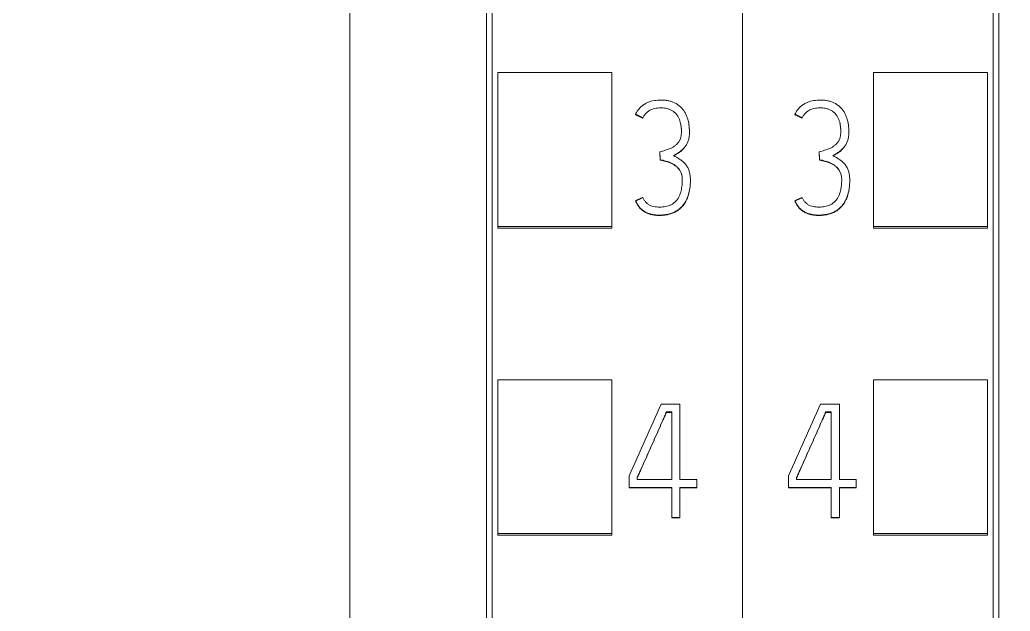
# Model space of a CAD drawing. Header units: millimetres. Extents: x 1359 to 3577, y 1336 to 3557.
# Drawn here: x 2823.47 to 2840.87, y 3288.5 to 3298.89 of the extents above; entities that cross this region are included whole.
import ezdxf

# ---------------------------------------------------------------- set-up
doc = ezdxf.new("R2010")
doc.units = ezdxf.units.MM
doc.set_wipeout_variables(frame=1)
doc.layers.add('000-PI-Oprema', color=30, linetype='Continuous', lineweight=5)

msp = doc.modelspace()

# ---------------------------------------------------------------- wipeouts: each hides what was drawn before it
msp.add_wipeout([(2801.371, 3330.083), (2836.171, 3330.083), (2836.171, 3183.083), (2801.371, 3183.083)])

# ---------------------------------------------------------------- next in the draw order: linework, layer by layer
at = {"layer": '000-PI-Oprema', "color": 0, "linetype": 'ByBlock', "lineweight": 0}
for p, q in [((2836.171, 3317.763), (2836.171, 3204.345)), ((2831.771, 3206.668), (2831.771, 3315.483)), ((2831.871, 3295.261), (2831.871, 3297.964)), ((2831.871, 3297.964), (2833.871, 3297.964)), ((2833.871, 3295.261), (2833.871, 3297.964)), ((2834.29, 3297.233), (2834.29, 3297.227)), ((2834.418, 3297.17), (2834.418, 3297.163)), ((2835.236, 3296.916), (2835.236, 3296.922)), ((2834.714, 3296.57), (2834.714, 3296.564)), ((2834.723, 3296.432), (2834.723, 3296.426)), ((2835.253, 3296.065), (2835.253, 3296.072)), ((2834.29, 3295.711), (2834.29, 3295.705)), ((2831.871, 3295.232), (2831.871, 3295.261)), ((2831.871, 3295.261), (2833.871, 3295.261)), ((2831.871, 3295.232), (2833.871, 3295.232)), ((2833.871, 3295.232), (2833.871, 3295.261)), ((2831.871, 3289.86), (2831.871, 3292.562)), ((2831.871, 3292.562), (2833.871, 3292.562)), ((2833.871, 3289.86), (2833.871, 3292.562)), ((2834.739, 3292.137), (2835.07, 3292.137)), ((2835.07, 3292.137), (2835.07, 3290.81)), ((2834.928, 3291.999), (2834.831, 3291.999)), ((2834.831, 3291.999), (2834.831, 3291.992)), ((2834.831, 3291.992), (2834.928, 3291.992)), ((2834.928, 3290.81), (2834.928, 3291.999)), ((2834.179, 3290.672), (2834.179, 3290.877)), ((2834.318, 3290.846), (2834.318, 3290.81)), ((2834.318, 3290.81), (2834.928, 3290.81)), ((2835.07, 3290.81), (2835.364, 3290.81)), ((2835.364, 3290.81), (2835.364, 3290.672)), ((2834.179, 3290.672), (2834.179, 3290.666)), ((2834.928, 3290.672), (2834.179, 3290.672)), ((2834.179, 3290.666), (2834.928, 3290.666)), ((2834.928, 3290.144), (2834.928, 3290.672)), ((2835.07, 3290.672), (2835.07, 3290.144)), ((2835.364, 3290.672), (2835.07, 3290.672)), ((2835.07, 3290.666), (2835.364, 3290.666)), ((2835.364, 3290.672), (2835.364, 3290.666)), ((2835.07, 3290.144), (2834.928, 3290.144)), ((2834.928, 3290.144), (2834.928, 3290.138)), ((2834.928, 3290.138), (2835.07, 3290.138)), ((2835.07, 3290.144), (2835.07, 3290.138)), ((2831.871, 3289.86), (2833.871, 3289.86)), ((2831.871, 3289.832), (2831.871, 3289.86)), ((2831.871, 3289.832), (2833.871, 3289.832)), ((2833.871, 3289.832), (2833.871, 3289.86))]:
    msp.add_line(p, q, dxfattribs=at)
at = {"layer": '000-PI-Oprema', "color": 7, "linetype": 'Continuous', "lineweight": 13}
msp.add_ellipse((2819.669, 3192.746), major_axis=(454.864, 1028.451), ratio=0.023581, start_param=1.484438, end_param=1.485669, dxfattribs=at)
at = {"layer": '000-PI-Oprema', "color": 0, "linetype": 'ByBlock', "lineweight": 0}
for points, knots in [([(2831.671, 3206.382), (2831.671, 3209.723), (2831.671, 3217.688), (2831.671, 3230.328), (2831.671, 3245.814), (2831.671, 3260.108), (2831.671, 3274.318), (2831.671, 3288.885), (2831.671, 3303.055), (2831.671, 3312.625), (2831.671, 3315.669)], [0, 0, 0, 0, 0.091483, 0.21812, 0.346206, 0.515858, 0.610111, 0.736264, 0.916066, 1, 1, 1, 1]), ([(2829.271, 3312.603), (2829.271, 3310.58), (2829.271, 3302.031), (2829.271, 3288.885), (2829.271, 3274.318), (2829.271, 3260.108), (2829.271, 3245.814), (2829.271, 3230.328), (2829.271, 3217.569), (2829.271, 3208.688), (2829.271, 3204.43), (2829.271, 3203.633)], [0, 0, 0, 0, 0.055935, 0.236292, 0.362833, 0.457376, 0.627551, 0.756032, 0.883059, 0.978086, 1, 1, 1, 1]), ([(2834.953, 3296.507), (2834.971, 3296.516), (2834.989, 3296.525), (2835.023, 3296.545), (2835.04, 3296.555), (2835.065, 3296.572), (2835.073, 3296.577), (2835.089, 3296.589), (2835.097, 3296.596), (2835.112, 3296.609), (2835.119, 3296.616), (2835.134, 3296.63), (2835.14, 3296.637), (2835.16, 3296.661), (2835.172, 3296.677), (2835.187, 3296.703), (2835.192, 3296.712), (2835.201, 3296.73), (2835.205, 3296.739), (2835.216, 3296.767), (2835.222, 3296.787), (2835.23, 3296.826), (2835.233, 3296.846), (2835.236, 3296.886), (2835.236, 3296.906), (2835.236, 3296.946), (2835.235, 3296.966), (2835.231, 3297.026), (2835.226, 3297.066), (2835.213, 3297.125), (2835.207, 3297.144), (2835.195, 3297.183), (2835.181, 3297.22), (2835.162, 3297.256), (2835.141, 3297.291), (2835.129, 3297.307), (2835.104, 3297.338), (2835.083, 3297.36), (2835.06, 3297.379), (2835.044, 3297.392), (2835.036, 3297.398), (2834.994, 3297.426), (2834.957, 3297.443), (2834.909, 3297.459), (2834.899, 3297.461), (2834.879, 3297.466), (2834.85, 3297.473), (2834.8, 3297.48), (2834.76, 3297.482), (2834.719, 3297.482), (2834.699, 3297.481), (2834.639, 3297.477), (2834.599, 3297.471), (2834.551, 3297.457), (2834.541, 3297.454), (2834.522, 3297.447), (2834.513, 3297.443), (2834.485, 3297.431), (2834.449, 3297.412), (2834.416, 3297.389), (2834.392, 3297.369), (2834.385, 3297.363), (2834.37, 3297.349), (2834.363, 3297.341), (2834.343, 3297.319), (2834.33, 3297.303), (2834.314, 3297.278), (2834.308, 3297.27), (2834.299, 3297.252), (2834.294, 3297.243), (2834.29, 3297.233)], [0, 0, 0, 0, 0.03125, 0.03125, 0.0625, 0.0625, 0.078125, 0.078125, 0.09375, 0.09375, 0.109375, 0.109375, 0.125, 0.125, 0.15625, 0.15625, 0.171875, 0.171875, 0.1875, 0.1875, 0.21875, 0.21875, 0.25, 0.25, 0.28125, 0.28125, 0.3125, 0.3125, 0.375, 0.375, 0.40625, 0.40625, 0.4375, 0.46875, 0.46875, 0.5, 0.5, 0.53125, 0.546875, 0.546875, 0.5625, 0.5625, 0.625, 0.625, 0.640625, 0.640625, 0.65625, 0.6875, 0.71875, 0.71875, 0.75, 0.75, 0.8125, 0.8125, 0.828125, 0.828125, 0.84375, 0.84375, 0.875, 0.90625, 0.90625, 0.921875, 0.921875, 0.9375, 0.9375, 0.96875, 0.96875, 0.984375, 0.984375, 1, 1, 1, 1]), ([(2834.418, 3297.17), (2834.425, 3297.184), (2834.433, 3297.199), (2834.452, 3297.226), (2834.462, 3297.238), (2834.479, 3297.256), (2834.485, 3297.262), (2834.498, 3297.273), (2834.504, 3297.278), (2834.518, 3297.288), (2834.525, 3297.292), (2834.539, 3297.301), (2834.546, 3297.304), (2834.568, 3297.315), (2834.584, 3297.321), (2834.616, 3297.331), (2834.632, 3297.334), (2834.665, 3297.339), (2834.681, 3297.341), (2834.714, 3297.344), (2834.731, 3297.344), (2834.78, 3297.343), (2834.813, 3297.339), (2834.854, 3297.33), (2834.862, 3297.328), (2834.878, 3297.323), (2834.885, 3297.32), (2834.908, 3297.311), (2834.923, 3297.303), (2834.944, 3297.29), (2834.951, 3297.285), (2834.964, 3297.275), (2834.97, 3297.269), (2834.989, 3297.253), (2835, 3297.24), (2835.015, 3297.221), (2835.02, 3297.214), (2835.029, 3297.2), (2835.042, 3297.179), (2835.053, 3297.157), (2835.066, 3297.127), (2835.071, 3297.111), (2835.08, 3297.079), (2835.083, 3297.063), (2835.091, 3297.014), (2835.094, 3296.982), (2835.095, 3296.932), (2835.095, 3296.915), (2835.093, 3296.883), (2835.092, 3296.866), (2835.088, 3296.842), (2835.086, 3296.834), (2835.082, 3296.817), (2835.08, 3296.81), (2835.071, 3296.787), (2835.063, 3296.772), (2835.05, 3296.751), (2835.045, 3296.744), (2835.035, 3296.731), (2835.03, 3296.724), (2835.019, 3296.712), (2835.013, 3296.706), (2835.001, 3296.695), (2834.995, 3296.689), (2834.975, 3296.674), (2834.962, 3296.664), (2834.933, 3296.648), (2834.919, 3296.64), (2834.889, 3296.626), (2834.873, 3296.62), (2834.842, 3296.609), (2834.826, 3296.604), (2834.778, 3296.589), (2834.746, 3296.579), (2834.714, 3296.57)], [0, 0, 0, 0, 0.03125, 0.03125, 0.0625, 0.0625, 0.078125, 0.078125, 0.09375, 0.09375, 0.109375, 0.109375, 0.125, 0.125, 0.15625, 0.15625, 0.1875, 0.1875, 0.21875, 0.21875, 0.25, 0.25, 0.3125, 0.3125, 0.328125, 0.328125, 0.34375, 0.34375, 0.375, 0.375, 0.390625, 0.390625, 0.40625, 0.40625, 0.4375, 0.4375, 0.453125, 0.453125, 0.46875, 0.5, 0.5, 0.53125, 0.53125, 0.5625, 0.5625, 0.625, 0.625, 0.65625, 0.65625, 0.6875, 0.6875, 0.703125, 0.703125, 0.71875, 0.71875, 0.75, 0.75, 0.765625, 0.765625, 0.78125, 0.78125, 0.796875, 0.796875, 0.8125, 0.8125, 0.84375, 0.84375, 0.875, 0.875, 0.90625, 0.90625, 0.9375, 0.9375, 1, 1, 1, 1]), ([(2835.095, 3296.927), (2835.095, 3296.931), (2835.095, 3296.935), (2835.094, 3296.972), (2835.092, 3297.005), (2835.085, 3297.048), (2835.083, 3297.059), (2835.08, 3297.069)], [0, 0, 0, 0, 0.087818, 0.087818, 0.771228, 0.771228, 1, 1, 1, 1]), ([(2835.142, 3296.633), (2835.131, 3296.62), (2835.119, 3296.609), (2835.098, 3296.591), (2835.09, 3296.584), (2835.074, 3296.572), (2835.066, 3296.566), (2835.041, 3296.549), (2835.024, 3296.539), (2834.989, 3296.519), (2834.971, 3296.51), (2834.953, 3296.501)], [0, 0, 0, 0, 0.218648, 0.218648, 0.348874, 0.348874, 0.479099, 0.479099, 0.739549, 0.739549, 1, 1, 1, 1]), ([(2834.29, 3295.711), (2834.298, 3295.692), (2834.308, 3295.673), (2834.329, 3295.637), (2834.341, 3295.619), (2834.36, 3295.594), (2834.367, 3295.586), (2834.382, 3295.571), (2834.39, 3295.564), (2834.414, 3295.544), (2834.431, 3295.532), (2834.458, 3295.516), (2834.468, 3295.511), (2834.487, 3295.502), (2834.496, 3295.498), (2834.526, 3295.486), (2834.546, 3295.48), (2834.586, 3295.47), (2834.608, 3295.466), (2834.649, 3295.462), (2834.67, 3295.46), (2834.712, 3295.46), (2834.733, 3295.46), (2834.775, 3295.462), (2834.796, 3295.464), (2834.827, 3295.469), (2834.838, 3295.471), (2834.858, 3295.475), (2834.869, 3295.477), (2834.899, 3295.485), (2834.919, 3295.491), (2834.949, 3295.503), (2834.958, 3295.507), (2834.977, 3295.516), (2834.987, 3295.521), (2835.015, 3295.536), (2835.032, 3295.547), (2835.065, 3295.573), (2835.081, 3295.587), (2835.11, 3295.617), (2835.124, 3295.633), (2835.149, 3295.667), (2835.16, 3295.684), (2835.175, 3295.712), (2835.18, 3295.721), (2835.189, 3295.74), (2835.194, 3295.75), (2835.214, 3295.798), (2835.225, 3295.839), (2835.238, 3295.9), (2835.241, 3295.92), (2835.247, 3295.962), (2835.249, 3295.983), (2835.252, 3296.025), (2835.253, 3296.045), (2835.253, 3296.087), (2835.252, 3296.108), (2835.249, 3296.149), (2835.246, 3296.17), (2835.24, 3296.201), (2835.237, 3296.211), (2835.231, 3296.231), (2835.228, 3296.242), (2835.216, 3296.271), (2835.208, 3296.29), (2835.192, 3296.318), (2835.186, 3296.327), (2835.174, 3296.344), (2835.167, 3296.352), (2835.146, 3296.377), (2835.131, 3296.391), (2835.099, 3296.419), (2835.081, 3296.431), (2835.046, 3296.454), (2835.028, 3296.465), (2834.991, 3296.487), (2834.972, 3296.497), (2834.953, 3296.507)], [0, 0, 0, 0, 0.03125, 0.03125, 0.0625, 0.0625, 0.078125, 0.078125, 0.09375, 0.09375, 0.125, 0.125, 0.140625, 0.140625, 0.15625, 0.15625, 0.1875, 0.1875, 0.21875, 0.21875, 0.25, 0.25, 0.28125, 0.28125, 0.3125, 0.3125, 0.328125, 0.328125, 0.34375, 0.34375, 0.375, 0.375, 0.390625, 0.390625, 0.40625, 0.40625, 0.4375, 0.4375, 0.46875, 0.46875, 0.5, 0.5, 0.53125, 0.53125, 0.546875, 0.546875, 0.5625, 0.5625, 0.625, 0.625, 0.65625, 0.65625, 0.6875, 0.6875, 0.71875, 0.71875, 0.75, 0.75, 0.78125, 0.78125, 0.796875, 0.796875, 0.8125, 0.8125, 0.84375, 0.84375, 0.859375, 0.859375, 0.875, 0.875, 0.90625, 0.90625, 0.9375, 0.9375, 0.96875, 0.96875, 1, 1, 1, 1]), ([(2834.723, 3296.432), (2834.757, 3296.427), (2834.79, 3296.419), (2834.84, 3296.405), (2834.856, 3296.4), (2834.888, 3296.388), (2834.904, 3296.381), (2834.928, 3296.37), (2834.935, 3296.366), (2834.95, 3296.357), (2834.958, 3296.353), (2834.98, 3296.339), (2834.994, 3296.329), (2835.013, 3296.312), (2835.02, 3296.306), (2835.032, 3296.294), (2835.038, 3296.287), (2835.054, 3296.267), (2835.064, 3296.253), (2835.077, 3296.231), (2835.081, 3296.223), (2835.089, 3296.208), (2835.092, 3296.2), (2835.1, 3296.175), (2835.105, 3296.159), (2835.11, 3296.125), (2835.111, 3296.107), (2835.111, 3296.073), (2835.111, 3296.056), (2835.109, 3296.004), (2835.105, 3295.97), (2835.096, 3295.92), (2835.093, 3295.903), (2835.085, 3295.869), (2835.08, 3295.852), (2835.068, 3295.82), (2835.062, 3295.804), (2835.051, 3295.781), (2835.047, 3295.773), (2835.038, 3295.758), (2835.034, 3295.75), (2835.01, 3295.714), (2834.986, 3295.69), (2834.951, 3295.664), (2834.944, 3295.659), (2834.929, 3295.65), (2834.921, 3295.646), (2834.898, 3295.634), (2834.882, 3295.628), (2834.849, 3295.617), (2834.832, 3295.613), (2834.798, 3295.607), (2834.764, 3295.602), (2834.729, 3295.601), (2834.695, 3295.601), (2834.677, 3295.601), (2834.643, 3295.604), (2834.626, 3295.606), (2834.592, 3295.613), (2834.575, 3295.618), (2834.543, 3295.631), (2834.527, 3295.638), (2834.506, 3295.653), (2834.499, 3295.658), (2834.486, 3295.67), (2834.479, 3295.676), (2834.468, 3295.688), (2834.462, 3295.695), (2834.451, 3295.709), (2834.446, 3295.716), (2834.433, 3295.738), (2834.425, 3295.753), (2834.418, 3295.769)], [0, 0, 0, 0, 0.0625, 0.0625, 0.09375, 0.09375, 0.125, 0.125, 0.140625, 0.140625, 0.15625, 0.15625, 0.1875, 0.1875, 0.203125, 0.203125, 0.21875, 0.21875, 0.25, 0.25, 0.265625, 0.265625, 0.28125, 0.28125, 0.3125, 0.3125, 0.34375, 0.34375, 0.375, 0.375, 0.4375, 0.4375, 0.46875, 0.46875, 0.5, 0.5, 0.53125, 0.53125, 0.546875, 0.546875, 0.5625, 0.5625, 0.625, 0.625, 0.640625, 0.640625, 0.65625, 0.65625, 0.6875, 0.6875, 0.71875, 0.71875, 0.75, 0.78125, 0.78125, 0.8125, 0.8125, 0.84375, 0.84375, 0.875, 0.875, 0.90625, 0.90625, 0.921875, 0.921875, 0.9375, 0.9375, 0.953125, 0.953125, 0.96875, 0.96875, 1, 1, 1, 1]), ([(2835.103, 3296.155), (2835.101, 3296.166), (2835.098, 3296.176), (2835.092, 3296.194), (2835.089, 3296.202), (2835.081, 3296.217), (2835.077, 3296.225), (2835.064, 3296.247), (2835.054, 3296.261), (2835.032, 3296.288), (2835.02, 3296.3), (2834.994, 3296.323), (2834.98, 3296.333), (2834.951, 3296.351), (2834.935, 3296.36), (2834.904, 3296.375), (2834.889, 3296.382), (2834.856, 3296.393), (2834.84, 3296.399), (2834.79, 3296.413), (2834.757, 3296.42), (2834.723, 3296.426)], [0, 0, 0, 0, 0.063427, 0.063427, 0.115459, 0.115459, 0.167491, 0.167491, 0.271554, 0.271554, 0.375618, 0.375618, 0.479682, 0.479682, 0.583745, 0.583745, 0.687809, 0.687809, 0.791873, 0.791873, 1, 1, 1, 1]), ([(2835.248, 3295.963), (2835.247, 3295.955), (2835.246, 3295.947), (2835.242, 3295.917), (2835.238, 3295.897), (2835.226, 3295.835), (2835.215, 3295.795), (2835.195, 3295.747), (2835.191, 3295.738), (2835.182, 3295.719), (2835.177, 3295.709), (2835.162, 3295.681), (2835.151, 3295.663), (2835.126, 3295.629), (2835.113, 3295.613), (2835.091, 3295.591), (2835.083, 3295.583), (2835.067, 3295.569), (2835.059, 3295.562), (2835.034, 3295.543), (2835.017, 3295.531), (2834.989, 3295.516), (2834.98, 3295.511), (2834.961, 3295.502), (2834.951, 3295.498), (2834.902, 3295.478), (2834.861, 3295.468), (2834.799, 3295.458), (2834.777, 3295.456), (2834.735, 3295.454), (2834.714, 3295.453), (2834.672, 3295.454), (2834.651, 3295.455), (2834.619, 3295.459), (2834.609, 3295.46), (2834.588, 3295.464), (2834.578, 3295.466), (2834.547, 3295.473), (2834.526, 3295.48), (2834.497, 3295.491), (2834.487, 3295.495), (2834.468, 3295.505), (2834.459, 3295.509), (2834.431, 3295.526), (2834.414, 3295.538), (2834.39, 3295.558), (2834.382, 3295.565), (2834.367, 3295.58), (2834.36, 3295.588), (2834.341, 3295.613), (2834.329, 3295.631), (2834.308, 3295.667), (2834.298, 3295.686), (2834.29, 3295.705)], [0, 0, 0, 0, 0.018898, 0.018898, 0.065617, 0.065617, 0.159055, 0.159055, 0.182415, 0.182415, 0.205774, 0.205774, 0.252494, 0.252494, 0.299213, 0.299213, 0.322572, 0.322572, 0.345932, 0.345932, 0.392651, 0.392651, 0.416011, 0.416011, 0.43937, 0.43937, 0.532809, 0.532809, 0.579528, 0.579528, 0.626247, 0.626247, 0.672966, 0.672966, 0.696326, 0.696326, 0.719685, 0.719685, 0.766404, 0.766404, 0.789764, 0.789764, 0.813123, 0.813123, 0.859843, 0.859843, 0.883202, 0.883202, 0.906562, 0.906562, 0.953281, 0.953281, 1, 1, 1, 1]), ([(2834.831, 3291.999), (2834.82, 3291.975), (2834.81, 3291.95), (2834.789, 3291.902), (2834.778, 3291.878), (2834.746, 3291.806), (2834.725, 3291.758), (2834.683, 3291.662), (2834.661, 3291.614), (2834.619, 3291.518), (2834.597, 3291.47), (2834.554, 3291.374), (2834.533, 3291.326), (2834.49, 3291.23), (2834.469, 3291.182), (2834.426, 3291.086), (2834.404, 3291.038), (2834.372, 3290.966), (2834.361, 3290.942), (2834.345, 3290.906), (2834.34, 3290.894), (2834.329, 3290.87), (2834.323, 3290.858), (2834.318, 3290.846)], [0, 0, 0, 0, 0.0625, 0.0625, 0.125, 0.125, 0.25, 0.25, 0.375, 0.375, 0.5, 0.5, 0.625, 0.625, 0.75, 0.75, 0.875, 0.875, 0.9375, 0.9375, 0.96875, 0.96875, 1, 1, 1, 1]), ([(2834.318, 3290.84), (2834.323, 3290.852), (2834.329, 3290.864), (2834.34, 3290.888), (2834.345, 3290.9), (2834.361, 3290.936), (2834.372, 3290.96), (2834.404, 3291.032), (2834.426, 3291.08), (2834.469, 3291.176), (2834.49, 3291.224), (2834.533, 3291.32), (2834.554, 3291.368), (2834.597, 3291.464), (2834.619, 3291.512), (2834.661, 3291.608), (2834.683, 3291.656), (2834.725, 3291.752), (2834.746, 3291.8), (2834.778, 3291.872), (2834.789, 3291.896), (2834.81, 3291.944), (2834.82, 3291.968), (2834.831, 3291.992)], [0, 0, 0, 0, 0.03125, 0.03125, 0.0625, 0.0625, 0.125, 0.125, 0.25, 0.25, 0.375, 0.375, 0.5, 0.5, 0.625, 0.625, 0.75, 0.75, 0.875, 0.875, 0.9375, 0.9375, 1, 1, 1, 1])]:
    msp.add_open_spline(points, degree=3, knots=knots, dxfattribs=at)
for points, weights in [([(2834.29, 3297.233), (2834.354, 3297.201), (2834.418, 3297.17)], [0.500000020044, 0.499999979956, 0.500000020044]), ([(2834.418, 3297.163), (2834.354, 3297.195), (2834.29, 3297.227)], [0.499999942619, 0.500000057381, 0.499999942619]), ([(2834.714, 3296.57), (2834.719, 3296.501), (2834.723, 3296.432)], [0.499999997994, 0.500000002006, 0.499999997994]), ([(2834.723, 3296.426), (2834.719, 3296.495), (2834.714, 3296.564)], [0.500000006232, 0.499999993768, 0.500000006232]), ([(2834.418, 3295.769), (2834.354, 3295.74), (2834.29, 3295.711)], [0.499999993528, 0.500000006472, 0.499999993528])]:
    msp.add_rational_spline(points, weights, degree=2, dxfattribs=at)

# ---------------------------------------------------------------- next in the draw order: wipeouts: each hides what was drawn before it
msp.add_wipeout([(2836.171, 3330.083), (2870.971, 3330.083), (2870.971, 3183.083), (2836.171, 3183.083)])

# ---------------------------------------------------------------- next in the draw order: linework, layer by layer
for p, q in [((2836.171, 3317.763), (2836.171, 3204.345)), ((2840.571, 3315.483), (2840.571, 3206.668)), ((2838.471, 3295.261), (2838.471, 3297.964)), ((2840.471, 3297.964), (2838.471, 3297.964)), ((2840.471, 3295.261), (2840.471, 3297.964)), ((2837.09, 3297.233), (2837.09, 3297.227)), ((2837.218, 3297.17), (2837.218, 3297.163)), ((2838.036, 3296.916), (2838.036, 3296.922)), ((2837.514, 3296.57), (2837.514, 3296.564)), ((2837.523, 3296.432), (2837.523, 3296.426)), ((2838.053, 3296.065), (2838.053, 3296.072)), ((2837.09, 3295.711), (2837.09, 3295.705)), ((2840.471, 3295.261), (2838.471, 3295.261)), ((2838.471, 3295.232), (2838.471, 3295.261)), ((2840.471, 3295.232), (2838.471, 3295.232)), ((2840.471, 3295.232), (2840.471, 3295.261)), ((2838.471, 3289.86), (2838.471, 3292.562)), ((2840.471, 3292.562), (2838.471, 3292.562)), ((2840.471, 3289.86), (2840.471, 3292.562)), ((2837.539, 3292.137), (2837.87, 3292.137)), ((2837.87, 3292.137), (2837.87, 3290.81)), ((2837.631, 3291.999), (2837.631, 3291.992)), ((2837.728, 3291.999), (2837.631, 3291.999)), ((2837.631, 3291.992), (2837.728, 3291.992)), ((2837.728, 3290.81), (2837.728, 3291.999)), ((2836.979, 3290.672), (2836.979, 3290.877)), ((2837.118, 3290.846), (2837.118, 3290.81)), ((2837.118, 3290.81), (2837.728, 3290.81)), ((2837.87, 3290.81), (2838.164, 3290.81)), ((2838.164, 3290.81), (2838.164, 3290.672)), ((2836.979, 3290.672), (2836.979, 3290.666)), ((2837.728, 3290.672), (2836.979, 3290.672)), ((2836.979, 3290.666), (2837.728, 3290.666)), ((2837.728, 3290.144), (2837.728, 3290.672)), ((2837.87, 3290.672), (2837.87, 3290.144)), ((2838.164, 3290.672), (2837.87, 3290.672)), ((2837.87, 3290.666), (2838.164, 3290.666)), ((2838.164, 3290.672), (2838.164, 3290.666)), ((2837.728, 3290.144), (2837.728, 3290.138)), ((2837.87, 3290.144), (2837.728, 3290.144)), ((2837.728, 3290.138), (2837.87, 3290.138)), ((2837.87, 3290.144), (2837.87, 3290.138)), ((2838.471, 3289.832), (2838.471, 3289.86)), ((2840.471, 3289.86), (2838.471, 3289.86)), ((2840.471, 3289.832), (2838.471, 3289.832)), ((2840.471, 3289.832), (2840.471, 3289.86))]:
    msp.add_line(p, q, dxfattribs=at)
at = {"layer": '000-PI-Oprema', "color": 7, "linetype": 'Continuous', "lineweight": 13}
msp.add_ellipse((2823.043, 3196.579), major_axis=(445.97, 1008.13), ratio=0.023126, start_param=1.486101, end_param=1.487357, dxfattribs=at)
at = {"layer": '000-PI-Oprema', "color": 0, "linetype": 'ByBlock', "lineweight": 0}
for points, knots in [([(2840.671, 3315.669), (2840.671, 3312.625), (2840.671, 3303.055), (2840.671, 3288.885), (2840.671, 3274.318), (2840.671, 3260.108), (2840.671, 3245.814), (2840.671, 3230.328), (2840.671, 3217.688), (2840.671, 3209.723), (2840.671, 3206.382)], [0, 0, 0, 0, 0.083934, 0.263736, 0.389889, 0.484142, 0.653794, 0.78188, 0.908517, 1, 1, 1, 1]), ([(2837.753, 3296.507), (2837.771, 3296.516), (2837.789, 3296.525), (2837.823, 3296.545), (2837.84, 3296.555), (2837.865, 3296.572), (2837.873, 3296.577), (2837.889, 3296.589), (2837.897, 3296.596), (2837.912, 3296.609), (2837.919, 3296.616), (2837.934, 3296.63), (2837.94, 3296.637), (2837.96, 3296.661), (2837.972, 3296.677), (2837.987, 3296.703), (2837.992, 3296.712), (2838.001, 3296.73), (2838.005, 3296.739), (2838.016, 3296.767), (2838.022, 3296.787), (2838.03, 3296.826), (2838.033, 3296.846), (2838.036, 3296.886), (2838.036, 3296.906), (2838.036, 3296.946), (2838.035, 3296.966), (2838.031, 3297.026), (2838.026, 3297.066), (2838.013, 3297.125), (2838.007, 3297.144), (2837.995, 3297.183), (2837.981, 3297.22), (2837.962, 3297.256), (2837.941, 3297.291), (2837.929, 3297.307), (2837.904, 3297.338), (2837.883, 3297.36), (2837.86, 3297.379), (2837.844, 3297.392), (2837.836, 3297.398), (2837.794, 3297.426), (2837.757, 3297.443), (2837.709, 3297.459), (2837.699, 3297.461), (2837.679, 3297.466), (2837.65, 3297.473), (2837.6, 3297.48), (2837.56, 3297.482), (2837.519, 3297.482), (2837.499, 3297.481), (2837.439, 3297.477), (2837.399, 3297.471), (2837.351, 3297.457), (2837.341, 3297.454), (2837.322, 3297.447), (2837.313, 3297.443), (2837.285, 3297.431), (2837.249, 3297.412), (2837.216, 3297.389), (2837.192, 3297.369), (2837.185, 3297.363), (2837.17, 3297.349), (2837.163, 3297.341), (2837.143, 3297.319), (2837.13, 3297.303), (2837.114, 3297.278), (2837.108, 3297.27), (2837.099, 3297.252), (2837.094, 3297.243), (2837.09, 3297.233)], [0, 0, 0, 0, 0.03125, 0.03125, 0.0625, 0.0625, 0.078125, 0.078125, 0.09375, 0.09375, 0.109375, 0.109375, 0.125, 0.125, 0.15625, 0.15625, 0.171875, 0.171875, 0.1875, 0.1875, 0.21875, 0.21875, 0.25, 0.25, 0.28125, 0.28125, 0.3125, 0.3125, 0.375, 0.375, 0.40625, 0.40625, 0.4375, 0.46875, 0.46875, 0.5, 0.5, 0.53125, 0.546875, 0.546875, 0.5625, 0.5625, 0.625, 0.625, 0.640625, 0.640625, 0.65625, 0.6875, 0.71875, 0.71875, 0.75, 0.75, 0.8125, 0.8125, 0.828125, 0.828125, 0.84375, 0.84375, 0.875, 0.90625, 0.90625, 0.921875, 0.921875, 0.9375, 0.9375, 0.96875, 0.96875, 0.984375, 0.984375, 1, 1, 1, 1]), ([(2837.218, 3297.17), (2837.225, 3297.184), (2837.233, 3297.199), (2837.252, 3297.226), (2837.262, 3297.238), (2837.279, 3297.256), (2837.285, 3297.262), (2837.298, 3297.273), (2837.304, 3297.278), (2837.318, 3297.288), (2837.325, 3297.292), (2837.339, 3297.301), (2837.346, 3297.304), (2837.368, 3297.315), (2837.384, 3297.321), (2837.416, 3297.331), (2837.432, 3297.334), (2837.465, 3297.339), (2837.481, 3297.341), (2837.514, 3297.344), (2837.531, 3297.344), (2837.58, 3297.343), (2837.613, 3297.339), (2837.654, 3297.33), (2837.662, 3297.328), (2837.678, 3297.323), (2837.685, 3297.32), (2837.708, 3297.311), (2837.723, 3297.303), (2837.744, 3297.29), (2837.751, 3297.285), (2837.764, 3297.275), (2837.77, 3297.269), (2837.789, 3297.253), (2837.8, 3297.24), (2837.815, 3297.221), (2837.82, 3297.214), (2837.829, 3297.2), (2837.842, 3297.179), (2837.853, 3297.157), (2837.866, 3297.127), (2837.871, 3297.111), (2837.88, 3297.079), (2837.883, 3297.063), (2837.891, 3297.014), (2837.894, 3296.982), (2837.895, 3296.932), (2837.895, 3296.915), (2837.893, 3296.883), (2837.892, 3296.866), (2837.888, 3296.842), (2837.886, 3296.834), (2837.882, 3296.817), (2837.88, 3296.81), (2837.871, 3296.787), (2837.863, 3296.772), (2837.85, 3296.751), (2837.845, 3296.744), (2837.835, 3296.731), (2837.83, 3296.724), (2837.819, 3296.712), (2837.813, 3296.706), (2837.801, 3296.695), (2837.795, 3296.689), (2837.775, 3296.674), (2837.762, 3296.664), (2837.733, 3296.648), (2837.719, 3296.64), (2837.689, 3296.626), (2837.673, 3296.62), (2837.642, 3296.609), (2837.626, 3296.604), (2837.578, 3296.589), (2837.546, 3296.579), (2837.514, 3296.57)], [0, 0, 0, 0, 0.03125, 0.03125, 0.0625, 0.0625, 0.078125, 0.078125, 0.09375, 0.09375, 0.109375, 0.109375, 0.125, 0.125, 0.15625, 0.15625, 0.1875, 0.1875, 0.21875, 0.21875, 0.25, 0.25, 0.3125, 0.3125, 0.328125, 0.328125, 0.34375, 0.34375, 0.375, 0.375, 0.390625, 0.390625, 0.40625, 0.40625, 0.4375, 0.4375, 0.453125, 0.453125, 0.46875, 0.5, 0.5, 0.53125, 0.53125, 0.5625, 0.5625, 0.625, 0.625, 0.65625, 0.65625, 0.6875, 0.6875, 0.703125, 0.703125, 0.71875, 0.71875, 0.75, 0.75, 0.765625, 0.765625, 0.78125, 0.78125, 0.796875, 0.796875, 0.8125, 0.8125, 0.84375, 0.84375, 0.875, 0.875, 0.90625, 0.90625, 0.9375, 0.9375, 1, 1, 1, 1]), ([(2837.895, 3296.927), (2837.895, 3296.931), (2837.895, 3296.935), (2837.894, 3296.972), (2837.892, 3297.005), (2837.885, 3297.048), (2837.883, 3297.059), (2837.88, 3297.069)], [0, 0, 0, 0, 0.087818, 0.087818, 0.771228, 0.771228, 1, 1, 1, 1]), ([(2837.942, 3296.633), (2837.931, 3296.62), (2837.919, 3296.609), (2837.898, 3296.591), (2837.89, 3296.584), (2837.874, 3296.572), (2837.866, 3296.566), (2837.841, 3296.549), (2837.824, 3296.539), (2837.789, 3296.519), (2837.771, 3296.51), (2837.753, 3296.501)], [0, 0, 0, 0, 0.218648, 0.218648, 0.348874, 0.348874, 0.479099, 0.479099, 0.739549, 0.739549, 1, 1, 1, 1]), ([(2837.09, 3295.711), (2837.098, 3295.692), (2837.108, 3295.673), (2837.129, 3295.637), (2837.141, 3295.619), (2837.16, 3295.594), (2837.167, 3295.586), (2837.182, 3295.571), (2837.19, 3295.564), (2837.214, 3295.544), (2837.231, 3295.532), (2837.258, 3295.516), (2837.268, 3295.511), (2837.287, 3295.502), (2837.296, 3295.498), (2837.326, 3295.486), (2837.346, 3295.48), (2837.386, 3295.47), (2837.408, 3295.466), (2837.449, 3295.462), (2837.47, 3295.46), (2837.512, 3295.46), (2837.533, 3295.46), (2837.575, 3295.462), (2837.596, 3295.464), (2837.627, 3295.469), (2837.638, 3295.471), (2837.658, 3295.475), (2837.669, 3295.477), (2837.699, 3295.485), (2837.719, 3295.491), (2837.749, 3295.503), (2837.758, 3295.507), (2837.777, 3295.516), (2837.787, 3295.521), (2837.815, 3295.536), (2837.832, 3295.547), (2837.865, 3295.573), (2837.881, 3295.587), (2837.91, 3295.617), (2837.924, 3295.633), (2837.949, 3295.667), (2837.96, 3295.684), (2837.975, 3295.712), (2837.98, 3295.721), (2837.989, 3295.74), (2837.994, 3295.75), (2838.014, 3295.798), (2838.025, 3295.839), (2838.038, 3295.9), (2838.041, 3295.92), (2838.047, 3295.962), (2838.049, 3295.983), (2838.052, 3296.025), (2838.053, 3296.045), (2838.053, 3296.087), (2838.052, 3296.108), (2838.049, 3296.149), (2838.046, 3296.17), (2838.04, 3296.201), (2838.037, 3296.211), (2838.031, 3296.231), (2838.028, 3296.242), (2838.016, 3296.271), (2838.008, 3296.29), (2837.992, 3296.318), (2837.986, 3296.327), (2837.974, 3296.344), (2837.967, 3296.352), (2837.946, 3296.377), (2837.931, 3296.391), (2837.899, 3296.419), (2837.881, 3296.431), (2837.846, 3296.454), (2837.828, 3296.465), (2837.791, 3296.487), (2837.772, 3296.497), (2837.753, 3296.507)], [0, 0, 0, 0, 0.03125, 0.03125, 0.0625, 0.0625, 0.078125, 0.078125, 0.09375, 0.09375, 0.125, 0.125, 0.140625, 0.140625, 0.15625, 0.15625, 0.1875, 0.1875, 0.21875, 0.21875, 0.25, 0.25, 0.28125, 0.28125, 0.3125, 0.3125, 0.328125, 0.328125, 0.34375, 0.34375, 0.375, 0.375, 0.390625, 0.390625, 0.40625, 0.40625, 0.4375, 0.4375, 0.46875, 0.46875, 0.5, 0.5, 0.53125, 0.53125, 0.546875, 0.546875, 0.5625, 0.5625, 0.625, 0.625, 0.65625, 0.65625, 0.6875, 0.6875, 0.71875, 0.71875, 0.75, 0.75, 0.78125, 0.78125, 0.796875, 0.796875, 0.8125, 0.8125, 0.84375, 0.84375, 0.859375, 0.859375, 0.875, 0.875, 0.90625, 0.90625, 0.9375, 0.9375, 0.96875, 0.96875, 1, 1, 1, 1]), ([(2837.523, 3296.432), (2837.557, 3296.427), (2837.59, 3296.419), (2837.64, 3296.405), (2837.656, 3296.4), (2837.688, 3296.388), (2837.704, 3296.381), (2837.728, 3296.37), (2837.735, 3296.366), (2837.75, 3296.357), (2837.758, 3296.353), (2837.78, 3296.339), (2837.794, 3296.329), (2837.813, 3296.312), (2837.82, 3296.306), (2837.832, 3296.294), (2837.838, 3296.287), (2837.854, 3296.267), (2837.864, 3296.253), (2837.877, 3296.231), (2837.881, 3296.223), (2837.889, 3296.208), (2837.892, 3296.2), (2837.9, 3296.175), (2837.905, 3296.159), (2837.91, 3296.125), (2837.911, 3296.107), (2837.911, 3296.073), (2837.911, 3296.056), (2837.909, 3296.004), (2837.905, 3295.97), (2837.896, 3295.92), (2837.893, 3295.903), (2837.885, 3295.869), (2837.88, 3295.852), (2837.868, 3295.82), (2837.862, 3295.804), (2837.851, 3295.781), (2837.847, 3295.773), (2837.838, 3295.758), (2837.834, 3295.75), (2837.81, 3295.714), (2837.786, 3295.69), (2837.751, 3295.664), (2837.744, 3295.659), (2837.729, 3295.65), (2837.721, 3295.646), (2837.698, 3295.634), (2837.682, 3295.628), (2837.649, 3295.617), (2837.632, 3295.613), (2837.598, 3295.607), (2837.564, 3295.602), (2837.529, 3295.601), (2837.495, 3295.601), (2837.477, 3295.601), (2837.443, 3295.604), (2837.426, 3295.606), (2837.392, 3295.613), (2837.375, 3295.618), (2837.343, 3295.631), (2837.327, 3295.638), (2837.306, 3295.653), (2837.299, 3295.658), (2837.286, 3295.67), (2837.279, 3295.676), (2837.268, 3295.688), (2837.262, 3295.695), (2837.251, 3295.709), (2837.246, 3295.716), (2837.233, 3295.738), (2837.225, 3295.753), (2837.218, 3295.769)], [0, 0, 0, 0, 0.0625, 0.0625, 0.09375, 0.09375, 0.125, 0.125, 0.140625, 0.140625, 0.15625, 0.15625, 0.1875, 0.1875, 0.203125, 0.203125, 0.21875, 0.21875, 0.25, 0.25, 0.265625, 0.265625, 0.28125, 0.28125, 0.3125, 0.3125, 0.34375, 0.34375, 0.375, 0.375, 0.4375, 0.4375, 0.46875, 0.46875, 0.5, 0.5, 0.53125, 0.53125, 0.546875, 0.546875, 0.5625, 0.5625, 0.625, 0.625, 0.640625, 0.640625, 0.65625, 0.65625, 0.6875, 0.6875, 0.71875, 0.71875, 0.75, 0.78125, 0.78125, 0.8125, 0.8125, 0.84375, 0.84375, 0.875, 0.875, 0.90625, 0.90625, 0.921875, 0.921875, 0.9375, 0.9375, 0.953125, 0.953125, 0.96875, 0.96875, 1, 1, 1, 1]), ([(2837.911, 3296.068), (2837.911, 3296.074), (2837.911, 3296.079), (2837.911, 3296.093), (2837.911, 3296.101), (2837.909, 3296.118), (2837.908, 3296.127), (2837.904, 3296.153), (2837.9, 3296.169), (2837.892, 3296.194), (2837.889, 3296.202), (2837.881, 3296.217), (2837.877, 3296.225), (2837.864, 3296.247), (2837.854, 3296.261), (2837.832, 3296.288), (2837.82, 3296.3), (2837.794, 3296.323), (2837.78, 3296.333), (2837.751, 3296.351), (2837.735, 3296.36), (2837.704, 3296.375), (2837.689, 3296.382), (2837.656, 3296.393), (2837.64, 3296.399), (2837.59, 3296.413), (2837.557, 3296.42), (2837.523, 3296.426)], [0, 0, 0, 0, 0.026635, 0.026635, 0.070879, 0.070879, 0.115123, 0.115123, 0.20361, 0.20361, 0.247854, 0.247854, 0.292098, 0.292098, 0.380586, 0.380586, 0.469074, 0.469074, 0.557561, 0.557561, 0.646049, 0.646049, 0.734537, 0.734537, 0.823025, 0.823025, 1, 1, 1, 1]), ([(2838.053, 3296.065), (2838.053, 3296.065), (2838.053, 3296.064), (2838.053, 3296.042), (2838.052, 3296.022), (2838.049, 3295.98), (2838.047, 3295.959), (2838.042, 3295.917), (2838.038, 3295.897), (2838.026, 3295.835), (2838.015, 3295.795), (2837.995, 3295.747), (2837.991, 3295.738), (2837.982, 3295.719), (2837.977, 3295.709), (2837.962, 3295.681), (2837.951, 3295.663), (2837.926, 3295.629), (2837.913, 3295.613), (2837.891, 3295.591), (2837.883, 3295.583), (2837.867, 3295.569), (2837.859, 3295.562), (2837.834, 3295.543), (2837.817, 3295.531), (2837.789, 3295.516), (2837.78, 3295.511), (2837.761, 3295.502), (2837.751, 3295.498), (2837.702, 3295.478), (2837.661, 3295.468), (2837.599, 3295.458), (2837.577, 3295.456), (2837.535, 3295.454), (2837.514, 3295.453), (2837.472, 3295.454), (2837.451, 3295.455), (2837.419, 3295.459), (2837.409, 3295.46), (2837.388, 3295.464), (2837.378, 3295.466), (2837.347, 3295.473), (2837.326, 3295.48), (2837.297, 3295.491), (2837.287, 3295.495), (2837.268, 3295.505), (2837.259, 3295.509), (2837.231, 3295.526), (2837.214, 3295.538), (2837.19, 3295.558), (2837.182, 3295.565), (2837.167, 3295.58), (2837.16, 3295.588), (2837.141, 3295.613), (2837.129, 3295.631), (2837.108, 3295.667), (2837.098, 3295.686), (2837.09, 3295.705)], [0, 0, 0, 0, 0.001389, 0.001389, 0.044807, 0.044807, 0.088225, 0.088225, 0.131643, 0.131643, 0.218479, 0.218479, 0.240188, 0.240188, 0.261896, 0.261896, 0.305314, 0.305314, 0.348732, 0.348732, 0.370441, 0.370441, 0.39215, 0.39215, 0.435568, 0.435568, 0.457277, 0.457277, 0.478986, 0.478986, 0.565821, 0.565821, 0.609239, 0.609239, 0.652657, 0.652657, 0.696075, 0.696075, 0.717784, 0.717784, 0.739493, 0.739493, 0.782911, 0.782911, 0.80462, 0.80462, 0.826329, 0.826329, 0.869746, 0.869746, 0.891455, 0.891455, 0.913164, 0.913164, 0.956582, 0.956582, 1, 1, 1, 1]), ([(2837.631, 3291.999), (2837.62, 3291.975), (2837.61, 3291.95), (2837.589, 3291.902), (2837.578, 3291.878), (2837.546, 3291.806), (2837.525, 3291.758), (2837.483, 3291.662), (2837.461, 3291.614), (2837.419, 3291.518), (2837.397, 3291.47), (2837.354, 3291.374), (2837.333, 3291.326), (2837.29, 3291.23), (2837.269, 3291.182), (2837.226, 3291.086), (2837.204, 3291.038), (2837.172, 3290.966), (2837.161, 3290.942), (2837.145, 3290.906), (2837.14, 3290.894), (2837.129, 3290.87), (2837.123, 3290.858), (2837.118, 3290.846)], [0, 0, 0, 0, 0.0625, 0.0625, 0.125, 0.125, 0.25, 0.25, 0.375, 0.375, 0.5, 0.5, 0.625, 0.625, 0.75, 0.75, 0.875, 0.875, 0.9375, 0.9375, 0.96875, 0.96875, 1, 1, 1, 1]), ([(2837.118, 3290.84), (2837.123, 3290.852), (2837.129, 3290.864), (2837.14, 3290.888), (2837.145, 3290.9), (2837.161, 3290.936), (2837.172, 3290.96), (2837.204, 3291.032), (2837.226, 3291.08), (2837.269, 3291.176), (2837.29, 3291.224), (2837.333, 3291.32), (2837.354, 3291.368), (2837.397, 3291.464), (2837.419, 3291.512), (2837.461, 3291.608), (2837.483, 3291.656), (2837.525, 3291.752), (2837.546, 3291.8), (2837.578, 3291.872), (2837.589, 3291.896), (2837.61, 3291.944), (2837.62, 3291.968), (2837.631, 3291.992)], [0, 0, 0, 0, 0.03125, 0.03125, 0.0625, 0.0625, 0.125, 0.125, 0.25, 0.25, 0.375, 0.375, 0.5, 0.5, 0.625, 0.625, 0.75, 0.75, 0.875, 0.875, 0.9375, 0.9375, 1, 1, 1, 1])]:
    msp.add_open_spline(points, degree=3, knots=knots, dxfattribs=at)
for points, weights in [([(2837.09, 3297.233), (2837.154, 3297.201), (2837.218, 3297.17)], [0.49999993993, 0.50000006007, 0.49999993993]), ([(2837.218, 3297.163), (2837.154, 3297.195), (2837.09, 3297.227)], [0.500000022586, 0.499999977414, 0.500000022586]), ([(2837.514, 3296.57), (2837.519, 3296.501), (2837.523, 3296.432)], [0.500000003699, 0.499999996301, 0.500000003699]), ([(2837.523, 3296.426), (2837.519, 3296.495), (2837.514, 3296.564)], [0.500000017975, 0.499999982025, 0.500000017975]), ([(2837.218, 3295.769), (2837.154, 3295.74), (2837.09, 3295.711)], [0.500000270055, 0.499999729945, 0.500000270055])]:
    msp.add_rational_spline(points, weights, degree=2, dxfattribs=at)

doc.saveas('drawing.dxf')
